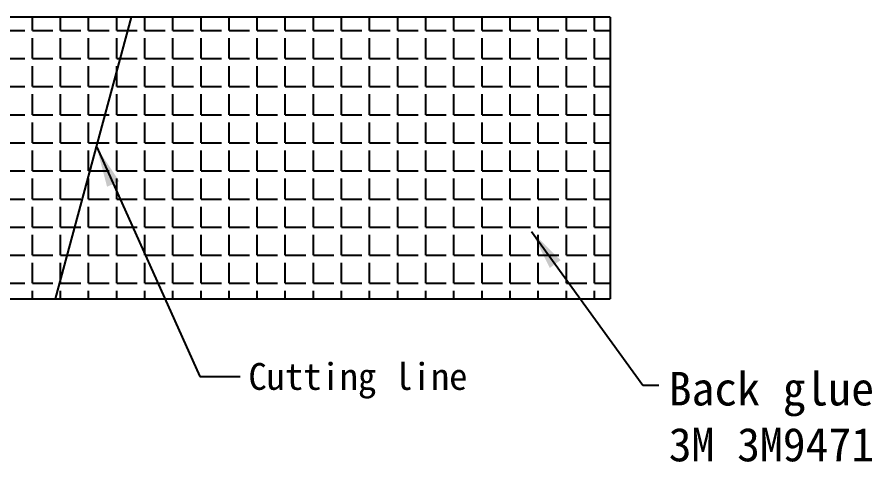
# Model space of a CAD drawing. Header units: millimetres. Extents: x 62 to 317, y 12 to 192.
# Drawn here: x 196.5 to 260.2, y 62.5 to 95.7 of the extents above; entities that cross this region are included whole.
import ezdxf

# ---------------------------------------------------------------- set-up
doc = ezdxf.new("R2010")
doc.units = ezdxf.units.MM
doc.layers.add('POLYIMIDE__LOSS_FREE_', color=7, linetype='Continuous')
doc.layers.add('标注', color=4, linetype='Continuous')
doc.styles.get("Standard").update_dxf_attribs({"font": 'arial.ttf'})
doc.dimstyles.new('DIMSTYLE_6', dxfattribs={"dimtxt": 2, "dimasz": 1.5, "dimexe": 0.5, "dimexo": 0.5, "dimtad": 1, "dimzin": 0, "dimtxsty": 'Standard', "dimblk": '_FILLED', "dimcen": 0.09, "dimadec": 0, "dimazin": 0, "dimtp": 0.08, "dimtm": 0.08, "dimtfac": 1, "dimtofl": 0, "dimtmove": 0, "dimatfit": 3, "dimldrblk": '_FILLED', "dimfxl": 1, "dimtolj": 1, "dimtzin": 0, "dimarcsym": 0})
doc.dimstyles.new('LJP', dxfattribs={"dimtxt": 2.5, "dimasz": 2, "dimexe": 1, "dimexo": 0, "dimtad": 1, "dimtoh": 1, "dimdsep": 46, "dimtxsty": 'Standard', "dimcen": 0.09, "dimclrd": 256, "dimclre": 256, "dimclrt": 256, "dimadec": 0, "dimazin": 0, "dimtp": 0.01, "dimtm": 0.01, "dimtfac": 1, "dimtmove": 0, "dimatfit": 3, "dimfxl": 1, "dimtolj": 1, "dimarcsym": 0})

# ---------------------------------------------------------------- blocks, each defined once
blk = doc.blocks.new('_FILLED')
at = {"color": 0, "linetype": 'ByBlock'}
blk.add_solid([(0, 0), (-1, 0.167), (-1, -0.167)], dxfattribs=at)

msp = doc.modelspace()

# ---------------------------------------------------------------- hatches: boundary and pattern name
h = msp.add_hatch()
h.set_pattern_fill('ANGLE', color=256, scale=0.3)
h.set_pattern_definition([(0, (-343.0056, -5.8683), (0, 2.0955), [1.524, -0.5715]), (90, (-343.0056, -5.8683), (-2.0955, 1e-16), [1.524, -0.5715])])
h.paths.add_polyline_path([(205.003, 95.705), (146.724, 95.705), (146.724, 74.705), (199.328, 74.705)])
h.paths.add_polyline_path([(240.724, 95.705), (205.003, 95.705), (199.328, 74.705), (240.724, 74.705)])

# ---------------------------------------------------------------- linework, layer by layer
at = {"color": 1}
msp.add_line((205.003, 95.705), (199.328, 74.705), dxfattribs=at)
at = {"layer": 'POLYIMIDE__LOSS_FREE_', "color": 4, "linetype": 'Continuous'}
for p, q in [((240.724, 95.705), (146.724, 95.705)), ((240.724, 95.705), (240.724, 74.705)), ((146.724, 74.705), (240.724, 74.705))]:
    msp.add_line(p, q, dxfattribs=at)

# ---------------------------------------------------------------- texts
at = {"insert": (213.744, 69.916), "char_height": 2, "attachment_point": 1}
msp.add_mtext('{\\fFangSong|b0|i0|c134|p49;\\W1;Cutting line}', dxfattribs=at)
at = {"layer": '标注', "color": 0, "insert": (245.08, 69.254), "char_height": 2.5, "width": 18.41071, "attachment_point": 1}
msp.add_mtext('{\\fFangSong|b0|i0|c134|p49;\\W1;Back glue\\P3M \\fSimSun|b0|i0|c134|p2;3M9471}', dxfattribs=at)

# ---------------------------------------------------------------- leaders
at = {"annotation_type": 0, "has_hookline": 1, "hookline_direction": 0, "text_width": 17.291}
msp.add_leader([(202.43, 85.997), (210.119, 68.916), (213.119, 68.916)], dimstyle='DIMSTYLE_6', override={"dimasz": 3, "dimgap": 0.625, "dimtad": 0, "dimarcsym": 2}, dxfattribs=at)
at = {"layer": '标注', "color": 0}
msp.add_leader([(234.851, 79.724), (243.159, 68.262), (244.329, 68.262)], dimstyle='LJP', override={"dimasz": 3, "dimpost": '*<>', "dimclrd": 0, "dimtol": 1, "dimtp": 0.1, "dimtm": 0.1, "dimtfac": 0.7}, dxfattribs=at)

doc.saveas('drawing.dxf')
